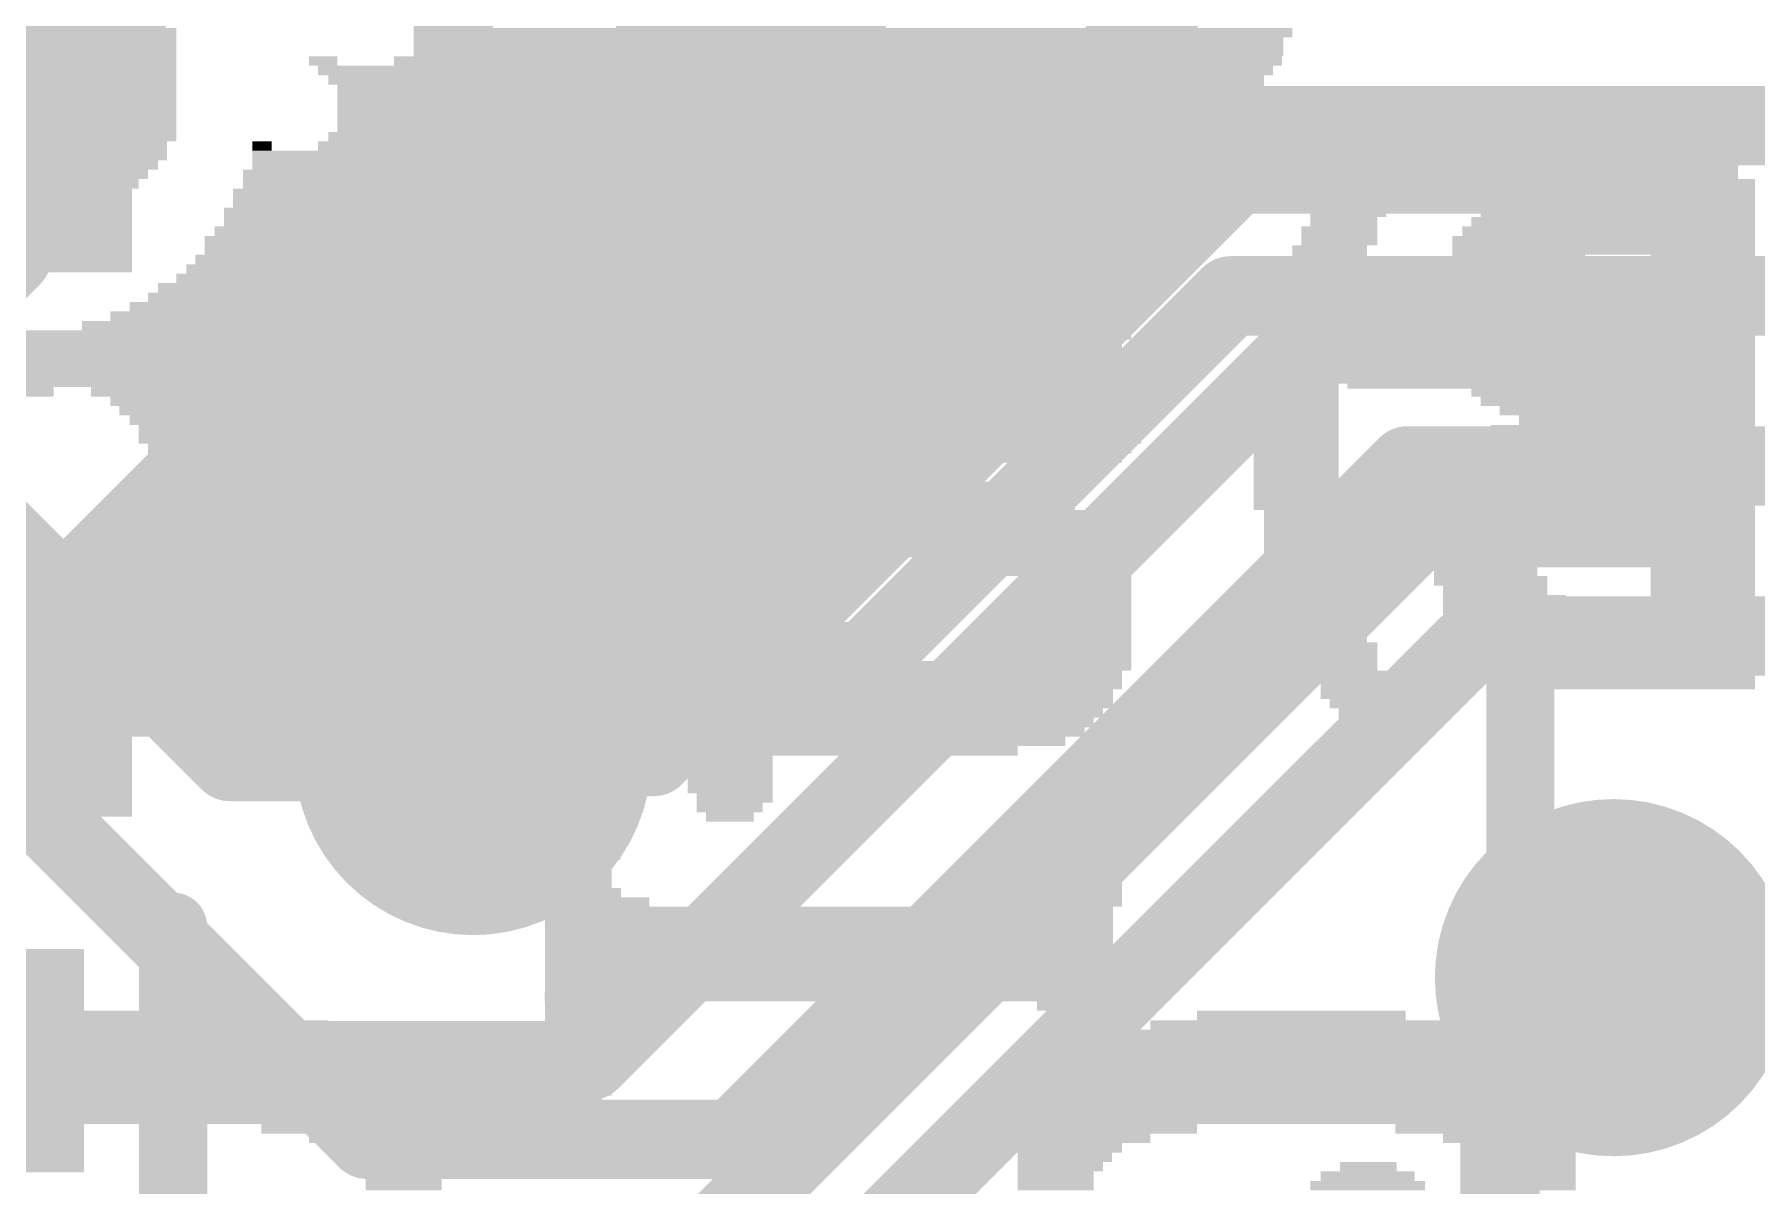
# Model space of a CAD drawing. Extents: x -0.1 to 35.6, y -0.1 to 17.9.
# Drawn here: x 13.683 to 17.54, y 5.122 to 7.701 of the extents above; entities that cross this region are included whole.
import ezdxf

# ---------------------------------------------------------------- set-up
doc = ezdxf.new("R2010")
doc.units = 0
for name, color, linetype in [('1', 12, 'CONTINUOUS'), ('16', 5, 'CONTINUOUS'), ('18', 110, 'CONTINUOUS'), ('200', 40, 'CONTINUOUS'), ('201', 6, 'CONTINUOUS'), ('21', 40, 'CONTINUOUS')]:
    doc.layers.add(name, color=color, linetype=linetype)

# ---------------------------------------------------------------- blocks, each defined once
blk = doc.blocks.new('RECT')
blk.add_solid([(-0.5, -0.5), (0.5, -0.5), (-0.5, 0.5), (0.5, 0.5)])
blk = doc.blocks.new('ROUNDV')
at = {"const_width": 0.5}
blk.add_lwpolyline([(0, -0.25, 1), (0, 0.25, 1), (0, -0.25)], format="xyb", dxfattribs=at)

msp = doc.modelspace()

# ---------------------------------------------------------------- linework, layer by layer
at = {"layer": '1'}
for points, const_width in [([(14.6209, 8.255), (14.6209, 7.5302)], 0.1778), ([(14.2367, 8.1026), (13.6017, 7.4676)], 0.1778), ([(16.253, 7.8075), (15.4718, 7.0264)], 0.1778), ([(14.6209, 7.5302), (14.3932, 7.3025)], 0.1778), ([(13.6017, 7.4676), (13.6017, 7.2263)], 0.254), ([(17.0605, 7.4075), (17.0415, 7.3885)], 0.1778), ([(16.3747, 7.3885), (15.0695, 6.0833)], 0.1778), ([(17.0415, 7.3885), (16.3747, 7.3885)], 0.1778), ([(14.3932, 7.3025), (14.3932, 7.0907)], 0.1778), ([(13.6017, 7.2263), (13.2334, 6.858)], 0.254), ([(14.3932, 7.0907), (13.6017, 6.2992)], 0.1778), ([(16.5325, 7.0075), (14.9272, 5.4022)], 0.1778), ([(15.4718, 7.0264), (15.06, 7.0264)], 0.1778), ([(17.0605, 7.0075), (16.5325, 7.0075)], 0.1778), ([(16.7983, 6.6075), (14.593, 4.4022)], 0.1778), ([(16.7983, 6.6075), (17.0605, 6.6075)], 0.1778), ([(13.6017, 6.2992), (13.6017, 6.2484)], 0.1778), ([(15.0695, 6.0833), (14.6654, 6.0833)], 0.1778), ([(17.741, 5.588), (17.2193, 5.588)], 0.1778), ([(14.9272, 5.4022), (13.5437, 5.4022)], 0.1778)]:
    msp.add_lwpolyline(points, dxfattribs=dict(at, const_width=const_width))
for points, const_width in [([(14.6523, 7.4988, 1), (14.5895, 7.5617)], 0.0889), ([(13.6652, 7.4676, 1), (13.5382, 7.4676)], 0.127), ([(14.5765, 7.5302, 1), (14.6654, 7.5302)], 0.0889), ([(17.0919, 7.3761, 1), (17.0291, 7.4389)], 0.0889), ([(16.3747, 7.433, 1), (16.3747, 7.3441)], 0.0889), ([(16.4061, 7.3571, 1), (16.3433, 7.4199)], 0.0889), ([(17.0101, 7.4199, 1), (17.0729, 7.3571)], 0.0889), ([(17.0415, 7.3441, 1), (17.0415, 7.433)], 0.0889), ([(14.3618, 7.334, 1), (14.4246, 7.2711)], 0.0889), ([(14.4376, 7.3025, 1), (14.3488, 7.3025)], 0.0889), ([(13.6466, 7.1814, 1), (13.5568, 7.2712)], 0.127), ([(13.5382, 7.2263, 1), (13.6652, 7.2263)], 0.127), ([(14.4246, 7.0593, 1), (14.3618, 7.1221)], 0.0889), ([(14.3488, 7.0907, 1), (14.4376, 7.0907)], 0.0889), ([(15.06, 7.0708, 1), (15.06, 6.9819)], 0.0889), ([(15.4404, 7.0578, 1), (15.5033, 6.9949)], 0.0889), ([(15.4718, 6.9819, 1), (15.4718, 7.0708)], 0.0889), ([(16.5325, 7.052, 1), (16.5325, 6.963)], 0.0889), ([(16.5639, 6.9761, 1), (16.5011, 7.0389)], 0.0889), ([(17.0605, 6.963, 1), (17.0605, 7.052)], 0.0889), ([(16.7983, 6.652, 1), (16.7983, 6.563)], 0.0889), ([(16.8297, 6.5761, 1), (16.7669, 6.6389)], 0.0889), ([(17.0605, 6.563, 1), (17.0605, 6.652)], 0.0889), ([(13.6462, 6.2992, 1), (13.5573, 6.2992)], 0.0889), ([(13.5573, 6.2484, 1), (13.6462, 6.2484)], 0.0889), ([(14.6654, 6.1277, 1), (14.6654, 6.0388)], 0.0889), ([(15.0695, 6.0388, 1), (15.0695, 6.1277)], 0.0889), ([(15.038, 6.1147, 1), (15.1009, 6.0519)], 0.0889), ([(17.2193, 5.6325, 1), (17.2193, 5.5435)], 0.0889), ([(14.8958, 5.4336, 1), (14.9586, 5.3708)], 0.0889), ([(14.9272, 5.3578, 1), (14.9272, 5.4467)], 0.0889)]:
    msp.add_lwpolyline(points, format="xyb", dxfattribs=dict(at, const_width=const_width))
at = {"layer": '16', "const_width": 0.1778}
for points in [[(11.2109, 8.9822), (14.1208, 6.0722)], [(11.1098, 8.5444), (14.4282, 5.226)], [(16.1014, 7.4963), (15.6315, 7.0264)], [(18.7619, 7.4963), (16.1014, 7.4963)], [(15.5426, 6.2961), (16.3617, 7.1153)], [(16.3617, 7.1153), (18.6041, 7.1153)], [(15.06, 7.0264), (15.6315, 7.0264)], [(15.2494, 5.226), (16.7576, 6.7343)], [(16.7576, 6.7343), (18.4118, 6.7343)], [(16.9154, 6.3533), (14.9633, 4.4011)], [(18.1038, 6.3533), (16.9154, 6.3533)], [(14.6654, 6.0833), (14.8782, 6.2961)], [(14.8782, 6.2961), (15.5426, 6.2961)], [(14.6654, 6.0833), (14.6542, 6.0722)], [(14.1208, 6.0722), (14.6542, 6.0722)], [(16.9653, 5.334), (17.2193, 5.588)], [(16.9653, 4.2755), (16.9653, 5.334)], [(14.4282, 5.226), (15.2494, 5.226)]]:
    msp.add_lwpolyline(points, dxfattribs=at)
at = {"layer": '16', "const_width": 0.0889}
for points in [[(16.1014, 7.5407, 1), (16.1014, 7.4518)], [(16.1328, 7.4648, 1), (16.0699, 7.5277)], [(16.3617, 7.1597, 1), (16.3617, 7.0708)], [(16.3931, 7.0838, 1), (16.3303, 7.1467)], [(15.06, 7.0708, 1), (15.06, 6.9819)], [(15.6, 7.0578, 1), (15.6629, 6.9949)], [(15.6315, 6.9819, 1), (15.6315, 7.0708)], [(16.7576, 6.7787, 1), (16.7576, 6.6898)], [(16.789, 6.7028, 1), (16.7262, 6.7657)], [(16.9154, 6.3977, 1), (16.9154, 6.3088)], [(16.9468, 6.3218, 1), (16.884, 6.3847)], [(14.8782, 6.3406, 1), (14.8782, 6.2516)], [(14.9096, 6.2647, 1), (14.8467, 6.3275)], [(15.5111, 6.3275, 1), (15.574, 6.2647)], [(15.5426, 6.2516, 1), (15.5426, 6.3406)], [(14.6968, 6.0519, 1), (14.6339, 6.1147)], [(14.1208, 6.1166, 1), (14.1208, 6.0277)], [(14.0894, 6.0407, 1), (14.1523, 6.1036)], [(14.6228, 6.1036, 1), (14.6857, 6.0407)], [(14.6339, 6.1147, 1), (14.6968, 6.0519)], [(14.6542, 6.0277, 1), (14.6542, 6.1166)], [(17.2507, 5.5566, 1), (17.1878, 5.6194)], [(17.0097, 5.334, 1), (16.9208, 5.334)], [(16.9338, 5.3654, 1), (16.9967, 5.3026)], [(14.4282, 5.2705, 1), (14.4282, 5.1816)], [(14.3967, 5.1946, 1), (14.4596, 5.2575)], [(15.218, 5.2575, 1), (15.2808, 5.1946)], [(15.2494, 5.1816, 1), (15.2494, 5.2705)]]:
    msp.add_lwpolyline(points, format="xyb", dxfattribs=at)
at = {"layer": '21', "const_width": 0.1524}
for points in [[(17.0105, 6.3075), (17.0105, 5.7075)], [(13.9937, 4.1022), (13.9937, 5.7022)], [(17.0105, 5.7075), (17.6105, 5.7075)]]:
    msp.add_lwpolyline(points, dxfattribs=at)
at = {"layer": '21', "const_width": 0.0762}
for points in [[(17.0486, 6.3075, 1), (16.9724, 6.3075)], [(14.0318, 5.7022, 1), (13.9556, 5.7022)], [(17.0105, 5.7456, 1), (17.0105, 5.6694)], [(16.9724, 5.7075, 1), (17.0486, 5.7075)]]:
    msp.add_lwpolyline(points, format="xyb", dxfattribs=at)

# ---------------------------------------------------------------- block references
at = {"layer": '1'}
for p, xscale, yscale, rotation in [((13.6017, 7.4676), 0.6, 0.6, 180), ((17.0605, 7.4075), 0.875, 0.2, 180), ((17.0605, 7.0075), 0.875, 0.2, 180), ((17.0605, 6.6075), 0.875, 0.2, 180), ((13.5437, 5.4022), 0.5, 0.5, 90)]:
    msp.add_blockref('RECT', p, dxfattribs=dict(at, xscale=xscale, yscale=yscale, rotation=rotation))
at = {"layer": '1', "xscale": 0.6, "yscale": 0.6}
msp.add_blockref('RECT', (13.6017, 6.2484), dxfattribs=at)
at = {"layer": '18', "xscale": 0.8001, "yscale": 0.8001}
for p in [(15.2877, 7.9789), (15.2877, 7.9789), (15.06, 7.0264), (15.06, 7.0264), (14.6654, 6.0833), (14.6654, 6.0833), (17.2193, 5.588), (17.2193, 5.588)]:
    msp.add_blockref('ROUNDV', p, dxfattribs=at)
at = {"layer": '200'}
for p, xscale, yscale in [((15.2298, 7.7047), 0.1676, 0.0211), ((16.2992, 7.7047), 0.3607, 0.0211), ((15.2298, 7.6835), 0.1676, 0.0213), ((16.2992, 7.6835), 0.3607, 0.0213), ((15.2298, 7.6623), 0.1676, 0.0211), ((15.2298, 7.6412), 0.1676, 0.0211), ((16.2992, 7.6623), 0.3607, 0.0211), ((16.2877, 7.6412), 0.3378, 0.0211), ((15.2298, 7.62), 0.1676, 0.0213), ((15.2298, 7.5988), 0.1676, 0.0211), ((16.2877, 7.62), 0.3378, 0.0213), ((16.2776, 7.5988), 0.3175, 0.0211), ((15.24, 7.5777), 0.1473, 0.0211), ((15.24, 7.5565), 0.1067, 0.0213), ((15.8331, 7.5565), 0.1499, 0.0213), ((16.2763, 7.5777), 0.2743, 0.0211), ((16.2662, 7.5565), 0.254, 0.0213), ((15.8331, 7.5142), 0.3175, 0.0211), ((15.8217, 7.5353), 0.254, 0.0211), ((16.2776, 7.5353), 0.1905, 0.0211), ((16.2662, 7.5142), 0.127, 0.0211), ((15.3149, 7.4718), 0.4242, 0.0211), ((15.3137, 7.493), 0.381, 0.0213), ((15.8331, 7.4718), 0.4039, 0.0211), ((15.8331, 7.493), 0.3581, 0.0213), ((15.3251, 7.4507), 0.4445, 0.0211), ((15.8331, 7.4507), 0.4445, 0.0211), ((15.3251, 7.4295), 0.4445, 0.0213), ((15.3251, 7.4083), 0.4445, 0.0211), ((15.8445, 7.4083), 0.508, 0.0211), ((15.8433, 7.4295), 0.4648, 0.0213), ((15.3251, 7.3872), 0.4445, 0.0211), ((15.3251, 7.366), 0.4039, 0.0213), ((15.8433, 7.366), 0.5512, 0.0213), ((15.8445, 7.3872), 0.508, 0.0211), ((15.3137, 7.3448), 0.381, 0.0211), ((15.2616, 7.3237), 0.2311, 0.0211), ((15.6845, 7.3448), 0.2337, 0.0211), ((15.6629, 7.3237), 0.1905, 0.0211), ((16.002, 7.3448), 0.2337, 0.0211), ((16.0236, 7.3237), 0.1905, 0.0211), ((15.2298, 7.2813), 0.2134, 0.0211), ((15.2413, 7.3025), 0.1905, 0.0213), ((15.6426, 7.2813), 0.1905, 0.0211), ((15.6528, 7.3025), 0.2108, 0.0213), ((16.0439, 7.3025), 0.1905, 0.0213), ((16.0439, 7.2813), 0.1905, 0.0211), ((15.2184, 7.2602), 0.1905, 0.0211), ((15.6426, 7.2602), 0.1905, 0.0211), ((16.0553, 7.2602), 0.1676, 0.0211), ((15.2083, 7.239), 0.1702, 0.0213), ((15.2083, 7.2178), 0.1702, 0.0211), ((15.6426, 7.239), 0.1905, 0.0213), ((15.6324, 7.2178), 0.1702, 0.0211), ((16.0553, 7.239), 0.1676, 0.0213), ((16.0553, 7.2178), 0.1676, 0.0211), ((15.2083, 7.1967), 0.1702, 0.0211), ((15.2083, 7.1755), 0.1702, 0.0213), ((15.6223, 7.1755), 0.1905, 0.0213), ((15.6324, 7.1967), 0.1702, 0.0211), ((16.0553, 7.1967), 0.1676, 0.0211), ((16.0553, 7.1755), 0.1676, 0.0213), ((15.2083, 7.1543), 0.1702, 0.0211), ((15.2083, 7.1332), 0.1702, 0.0211), ((15.6223, 7.1543), 0.1905, 0.0211), ((15.6223, 7.1332), 0.1905, 0.0211), ((16.0553, 7.1543), 0.1676, 0.0211), ((16.0553, 7.1332), 0.1676, 0.0211), ((15.2083, 7.112), 0.1702, 0.0213), ((15.2083, 7.0908), 0.1702, 0.0211), ((15.6223, 7.112), 0.1905, 0.0213), ((15.6223, 7.0908), 0.1905, 0.0211), ((16.0553, 7.112), 0.1676, 0.0213), ((16.0553, 7.0908), 0.1676, 0.0211), ((15.2083, 7.0697), 0.1702, 0.0211), ((15.2184, 7.0485), 0.1905, 0.0213), ((15.5994, 7.0697), 0.1905, 0.0211), ((15.5994, 7.0485), 0.1905, 0.0213), ((16.0439, 7.0485), 0.1905, 0.0213), ((16.0553, 7.0697), 0.1676, 0.0211), ((15.2184, 7.0273), 0.1905, 0.0211), ((15.5893, 7.0273), 0.2108, 0.0211), ((16.0439, 7.0273), 0.1905, 0.0211), ((15.2298, 7.0062), 0.2134, 0.0211), ((15.2616, 6.985), 0.2311, 0.0213), ((15.5575, 6.985), 0.2337, 0.0213), ((15.5893, 7.0062), 0.2108, 0.0211), ((16.0236, 6.985), 0.1905, 0.0213), ((16.0338, 7.0062), 0.1702, 0.0211), ((15.4102, 6.9638), 0.5283, 0.0211), ((15.4203, 6.9427), 0.508, 0.0211), ((15.9918, 6.9427), 0.2134, 0.0211), ((16.0033, 6.9638), 0.1905, 0.0211), ((15.4102, 6.9215), 0.4877, 0.0213), ((15.4203, 6.9003), 0.4674, 0.0211), ((15.9169, 6.9003), 0.4445, 0.0211), ((15.9703, 6.9215), 0.2972, 0.0213), ((15.4203, 6.8792), 0.4216, 0.0211), ((15.4203, 6.858), 0.4216, 0.0213), ((15.9182, 6.858), 0.4877, 0.0213), ((15.9283, 6.8792), 0.4674, 0.0211), ((15.4203, 6.8368), 0.381, 0.0211), ((15.9182, 6.8368), 0.4877, 0.0211), ((15.4318, 6.8157), 0.3175, 0.0211), ((15.4305, 6.7945), 0.2337, 0.0213), ((15.9182, 6.8157), 0.4877, 0.0211), ((15.9283, 6.7945), 0.4674, 0.0213), ((15.4305, 6.7733), 0.1067, 0.0211), ((15.9169, 6.7733), 0.4445, 0.0211), ((15.8013, 6.7522), 0.1676, 0.0211), ((16.0452, 6.7522), 0.1473, 0.0211), ((15.8013, 6.6675), 0.2946, 0.0213), ((15.7582, 6.6887), 0.127, 0.0211), ((15.8229, 6.6252), 0.4242, 0.0211), ((15.8217, 6.6463), 0.381, 0.0211), ((15.8331, 6.604), 0.4445, 0.0213), ((15.24, 6.5617), 0.1473, 0.0211), ((15.24, 6.5828), 0.1067, 0.0211), ((15.8433, 6.5828), 0.4648, 0.0211), ((15.8648, 6.5617), 0.4674, 0.0211), ((15.2413, 6.5193), 0.1905, 0.0211), ((15.2514, 6.5405), 0.1702, 0.0213), ((15.875, 6.5405), 0.4877, 0.0213), ((15.8864, 6.5193), 0.4648, 0.0211), ((15.2413, 6.4982), 0.1905, 0.0211), ((15.2413, 6.477), 0.1905, 0.0213), ((15.9182, 6.4982), 0.4013, 0.0211), ((16.0338, 6.477), 0.2108, 0.0213), ((15.2413, 6.4558), 0.1905, 0.0211), ((15.2413, 6.4347), 0.1905, 0.0211), ((16.0439, 6.4558), 0.1905, 0.0211), ((16.0553, 6.4347), 0.1676, 0.0211), ((15.2413, 6.4135), 0.1905, 0.0213), ((15.2413, 6.3923), 0.1905, 0.0211), ((16.0553, 6.4135), 0.1676, 0.0213), ((16.0553, 6.3923), 0.1676, 0.0211), ((15.2413, 6.3712), 0.1905, 0.0211), ((16.0553, 6.3712), 0.1676, 0.0211), ((15.2413, 6.35), 0.1905, 0.0213), ((15.2413, 6.3288), 0.1905, 0.0211), ((16.0439, 6.35), 0.1905, 0.0213), ((16.0439, 6.3288), 0.1905, 0.0211), ((15.5258, 6.2865), 1.2268, 0.0213), ((15.2413, 6.3077), 0.1905, 0.0211), ((16.0236, 6.3077), 0.2311, 0.0211), ((15.494, 6.2653), 1.2497, 0.0211), ((15.494, 6.2442), 1.2497, 0.0211), ((15.4737, 6.223), 1.2497, 0.0213), ((15.4737, 6.2018), 1.2497, 0.0211), ((15.4623, 6.1807), 1.2268, 0.0211), ((15.4521, 6.1595), 1.2065, 0.0213), ((15.4521, 6.1383), 1.1659, 0.0211), ((15.4419, 6.1172), 1.0998, 0.0211), ((15.4089, 6.096), 0.9525, 0.0213), ((15.2413, 6.0748), 0.1905, 0.0211), ((15.2413, 6.0537), 0.1905, 0.0211), ((15.2413, 6.0325), 0.1905, 0.0213), ((15.2413, 6.0113), 0.1905, 0.0211), ((14.9009, 5.969), 0.1499, 0.0213), ((14.9009, 5.9902), 0.1041, 0.0211), ((15.2514, 5.9902), 0.1702, 0.0211), ((15.24, 5.969), 0.1473, 0.0213), ((16.035, 5.969), 0.127, 0.0213), ((16.0338, 5.9902), 0.0838, 0.0211), ((14.9009, 5.9478), 0.1499, 0.0211), ((15.24, 5.9478), 0.1067, 0.0211), ((16.0338, 5.9478), 0.1702, 0.0211), ((14.9009, 5.9267), 0.1905, 0.0211), ((14.9009, 5.9055), 0.1905, 0.0213), ((16.0338, 5.9267), 0.1702, 0.0211), ((16.0338, 5.9055), 0.1702, 0.0213), ((14.9009, 5.8843), 0.1905, 0.0211), ((14.9009, 5.8632), 0.1905, 0.0211), ((16.0338, 5.8843), 0.1702, 0.0211), ((16.0338, 5.8632), 0.1702, 0.0211), ((14.8908, 5.842), 0.1702, 0.0213), ((14.9009, 5.8208), 0.1499, 0.0211), ((16.0338, 5.842), 0.1702, 0.0213), ((16.0338, 5.8208), 0.1702, 0.0211), ((14.9009, 5.7997), 0.1499, 0.0211), ((14.9111, 5.7785), 0.1702, 0.0213), ((16.0236, 5.7785), 0.1905, 0.0213), ((16.0338, 5.7997), 0.1702, 0.0211), ((14.9428, 5.7573), 0.2337, 0.0211), ((15.4623, 5.7362), 1.2725, 0.0211), ((15.9918, 5.7573), 0.254, 0.0211), ((15.4623, 5.715), 1.2725, 0.0213), ((15.4623, 5.6938), 1.2725, 0.0211), ((15.4623, 5.6727), 1.2725, 0.0211), ((15.4623, 5.6515), 1.2725, 0.0213), ((15.4623, 5.6303), 1.2725, 0.0211), ((15.4623, 5.6092), 1.2725, 0.0211), ((15.4623, 5.588), 1.2725, 0.0213), ((15.4724, 5.5457), 1.2929, 0.0211), ((15.4623, 5.5668), 1.2725, 0.0211), ((14.9225, 5.5245), 0.193, 0.0213), ((16.0236, 5.5245), 0.1905, 0.0213), ((14.9111, 5.5033), 0.1702, 0.0211), ((14.9009, 5.4822), 0.1499, 0.0211), ((16.0338, 5.5033), 0.1702, 0.0211), ((16.0338, 5.4822), 0.1702, 0.0211), ((14.8908, 5.4398), 0.1702, 0.0211), ((14.9009, 5.461), 0.1499, 0.0213), ((16.0338, 5.461), 0.1702, 0.0213), ((16.0338, 5.4398), 0.1702, 0.0211), ((14.9009, 5.4187), 0.1905, 0.0211), ((14.9009, 5.3975), 0.1905, 0.0213), ((16.0338, 5.4187), 0.1702, 0.0211), ((16.0338, 5.3975), 0.1702, 0.0213), ((14.9009, 5.3763), 0.1905, 0.0211), ((14.9111, 5.3552), 0.1702, 0.0211), ((16.0338, 5.3763), 0.1702, 0.0211), ((16.0338, 5.3552), 0.1702, 0.0211), ((14.9009, 5.334), 0.1499, 0.0213), ((14.9009, 5.3128), 0.1041, 0.0211), ((16.0338, 5.334), 0.1702, 0.0213), ((16.035, 5.3128), 0.127, 0.0211), ((16.67, 5.1647), 0.127, 0.0211), ((16.6687, 5.1223), 0.2565, 0.0211), ((16.6687, 5.1435), 0.2108, 0.0213)]:
    msp.add_blockref('RECT', p, dxfattribs=dict(at, xscale=xscale, yscale=yscale))
at = {"layer": '201', "rotation": 180}
for p, xscale, yscale in [((13.9484, 7.7047), 0.1041, 0.0211), ((15.5575, 7.7047), 1.8847, 0.0211), ((13.9484, 7.6835), 0.1041, 0.0213), ((15.5359, 7.6835), 1.8821, 0.0213), ((13.9268, 7.6412), 0.1473, 0.0211), ((13.937, 7.6623), 0.127, 0.0211), ((14.3294, 7.6412), 0.0635, 0.0211), ((15.4826, 7.6412), 1.9888, 0.0211), ((15.5143, 7.6623), 1.9253, 0.0211), ((13.9167, 7.62), 0.1676, 0.0213), ((13.9167, 7.5988), 0.1676, 0.0211), ((15.3873, 7.62), 2.1387, 0.0213), ((15.3886, 7.5988), 2.0955, 0.0211), ((13.8951, 7.5565), 0.2108, 0.0213), ((13.9052, 7.5777), 0.1905, 0.0211), ((15.3988, 7.5777), 2.0752, 0.0211), ((15.3873, 7.5565), 2.0523, 0.0213), ((13.8849, 7.5353), 0.2311, 0.0211), ((13.8849, 7.5142), 0.2311, 0.0211), ((15.3873, 7.5353), 2.0523, 0.0211), ((15.3772, 7.5142), 2.032, 0.0211), ((13.8633, 7.4718), 0.2743, 0.0211), ((13.8735, 7.493), 0.254, 0.0213), ((15.3568, 7.4718), 2.032, 0.0211), ((15.3772, 7.493), 2.032, 0.0213), ((13.8532, 7.4507), 0.254, 0.0211), ((14.1923, 7.4507), 0.0432, 0.0211), ((15.3454, 7.4507), 2.0549, 0.0211), ((13.843, 7.4295), 0.2743, 0.0213), ((13.8328, 7.4083), 0.254, 0.0211), ((15.2603, 7.4295), 2.1793, 0.0213), ((15.2502, 7.4083), 2.159, 0.0211), ((16.6891, 7.4083), 0.1702, 0.0211), ((13.8214, 7.3872), 0.2311, 0.0211), ((13.8113, 7.366), 0.2108, 0.0213), ((15.24, 7.3872), 2.1793, 0.0211), ((15.2298, 7.366), 2.159, 0.0213), ((16.6573, 7.366), 0.1473, 0.0213), ((16.6789, 7.3872), 0.1499, 0.0211), ((17.2923, 7.366), 0.4877, 0.0213), ((13.8011, 7.3448), 0.1905, 0.0211), ((13.7998, 7.3237), 0.1473, 0.0211), ((15.207, 7.3448), 2.159, 0.0211), ((15.207, 7.3237), 2.159, 0.0211), ((16.637, 7.3237), 0.1473, 0.0211), ((16.6472, 7.3448), 0.1676, 0.0211), ((17.2402, 7.3237), 0.5918, 0.0211), ((17.2606, 7.3448), 0.5512, 0.0211), ((13.7897, 7.3025), 0.0864, 0.0213), ((15.1867, 7.3025), 2.159, 0.0213), ((15.1765, 7.2813), 2.1387, 0.0211), ((16.6154, 7.2813), 0.1499, 0.0211), ((16.6256, 7.3025), 0.1702, 0.0213), ((17.2187, 7.2813), 0.635, 0.0211), ((17.2288, 7.3025), 0.6147, 0.0213), ((15.1663, 7.2602), 2.159, 0.0211), ((16.6053, 7.2602), 0.1702, 0.0211), ((17.2085, 7.2602), 0.6553, 0.0211), ((15.1435, 7.239), 2.159, 0.0213), ((15.1333, 7.2178), 2.1387, 0.0211), ((16.5837, 7.2178), 0.1676, 0.0211), ((16.6053, 7.239), 0.1702, 0.0213), ((17.1971, 7.239), 0.6782, 0.0213), ((17.1971, 7.2178), 0.6782, 0.0211), ((15.1028, 7.1755), 2.159, 0.0213), ((15.113, 7.1967), 2.1387, 0.0211), ((16.5837, 7.1967), 0.1676, 0.0211), ((16.5837, 7.1755), 0.1676, 0.0213), ((16.9748, 7.1755), 0.2743, 0.0213), ((17.0066, 7.1967), 0.2972, 0.0211), ((17.4193, 7.1967), 0.2337, 0.0211), ((17.4193, 7.1755), 0.2337, 0.0213), ((15.0495, 7.1332), 2.1793, 0.0211), ((15.08, 7.1543), 2.159, 0.0211), ((16.5621, 7.1543), 0.1702, 0.0211), ((16.5621, 7.1332), 0.1702, 0.0211), ((16.9647, 7.1543), 0.254, 0.0211), ((16.9647, 7.1332), 0.254, 0.0211), ((17.4193, 7.1543), 0.2337, 0.0211), ((17.4193, 7.1332), 0.2337, 0.0211), ((14.9962, 7.0908), 2.1996, 0.0211), ((15.0279, 7.112), 2.1819, 0.0213), ((16.5418, 7.0908), 0.1702, 0.0211), ((16.5621, 7.112), 0.1702, 0.0213), ((16.9545, 7.112), 0.2337, 0.0213), ((16.9545, 7.0908), 0.2337, 0.0211), ((17.4193, 7.112), 0.2337, 0.0213), ((17.4193, 7.0908), 0.2337, 0.0211), ((14.9327, 7.0485), 2.286, 0.0213), ((14.9644, 7.0697), 2.2225, 0.0211), ((16.5418, 7.0697), 0.1702, 0.0211), ((16.5418, 7.0485), 0.1702, 0.0213), ((16.9545, 7.0697), 0.2337, 0.0211), ((16.9545, 7.0485), 0.2337, 0.0213), ((17.4193, 7.0697), 0.2337, 0.0211), ((17.4193, 7.0485), 0.2337, 0.0213), ((14.6469, 7.0273), 2.8169, 0.0211), ((16.5316, 7.0273), 0.1905, 0.0211), ((16.9545, 7.0273), 0.2337, 0.0211), ((17.4193, 7.0273), 0.2337, 0.0211), ((14.6355, 7.0062), 2.794, 0.0211), ((14.6253, 6.985), 2.7737, 0.0213), ((16.5316, 7.0062), 0.1905, 0.0211), ((16.5316, 6.985), 0.1905, 0.0213), ((16.9545, 7.0062), 0.2337, 0.0211), ((16.9748, 6.985), 0.2337, 0.0213), ((17.4193, 7.0062), 0.2337, 0.0211), ((17.4193, 6.985), 0.2337, 0.0213), ((14.6266, 6.9638), 2.7305, 0.0211), ((14.6152, 6.9427), 2.7076, 0.0211), ((16.5202, 6.9638), 0.1676, 0.0211), ((16.5202, 6.9427), 0.1676, 0.0211), ((16.9748, 6.9638), 0.2337, 0.0211), ((16.9964, 6.9427), 0.2311, 0.0211), ((17.4193, 6.9638), 0.2337, 0.0211), ((17.4193, 6.9427), 0.2337, 0.0211), ((14.605, 6.9215), 2.6873, 0.0213), ((13.5039, 6.9003), 0.4445, 0.0211), ((14.8692, 6.9003), 2.1184, 0.0211), ((16.5087, 6.9215), 0.1905, 0.0213), ((16.5087, 6.9003), 0.1905, 0.0211), ((17.018, 6.9215), 0.2743, 0.0213), ((17.2187, 6.9003), 0.635, 0.0211), ((17.4193, 6.9215), 0.2337, 0.0213), ((14.8793, 6.8792), 2.0523, 0.0211), ((14.8793, 6.858), 2.0117, 0.0213), ((16.5087, 6.8792), 0.1905, 0.0211), ((16.5087, 6.858), 0.1905, 0.0213), ((17.2288, 6.8792), 0.6147, 0.0211), ((17.2504, 6.858), 0.5715, 0.0213), ((14.8806, 6.8368), 1.9685, 0.0211), ((16.5087, 6.8368), 0.1905, 0.0211), ((17.272, 6.8368), 0.5283, 0.0211), ((14.8806, 6.8157), 1.9279, 0.0211), ((14.859, 6.7945), 1.8847, 0.0213), ((16.5087, 6.8157), 0.1905, 0.0211), ((16.5087, 6.7945), 0.1905, 0.0213), ((17.2288, 6.7945), 0.6147, 0.0213), ((17.2402, 6.8157), 0.5918, 0.0211), ((14.8577, 6.7733), 1.8415, 0.0211), ((14.8476, 6.7522), 1.8212, 0.0211), ((16.5087, 6.7733), 0.1905, 0.0211), ((16.5087, 6.7522), 0.1905, 0.0211), ((17.1971, 6.7522), 0.6782, 0.0211), ((17.2085, 6.7733), 0.6553, 0.0211), ((14.8374, 6.731), 1.8009, 0.0213), ((14.826, 6.7098), 1.778, 0.0211), ((16.5087, 6.731), 0.1905, 0.0213), ((16.5087, 6.7098), 0.1905, 0.0211), ((16.9647, 6.7098), 0.254, 0.0211), ((16.9964, 6.731), 0.2769, 0.0213), ((17.4193, 6.731), 0.2337, 0.0213), ((17.4193, 6.7098), 0.2337, 0.0211), ((14.7942, 6.6675), 1.7145, 0.0213), ((14.8057, 6.6887), 1.7374, 0.0211), ((16.5087, 6.6887), 0.1905, 0.0211), ((16.5087, 6.6675), 0.1905, 0.0213), ((16.9545, 6.6887), 0.2337, 0.0211), ((16.9545, 6.6675), 0.2337, 0.0213), ((17.4193, 6.6887), 0.2337, 0.0211), ((17.4193, 6.6675), 0.2337, 0.0213), ((14.7523, 6.6252), 1.6713, 0.0211), ((14.7841, 6.6463), 1.6942, 0.0211), ((16.5087, 6.6463), 0.1905, 0.0211), ((16.5202, 6.6252), 0.1676, 0.0211), ((16.9329, 6.6463), 0.2311, 0.0211), ((16.9329, 6.6252), 0.2311, 0.0211), ((17.4193, 6.6463), 0.2337, 0.0211), ((17.4193, 6.6252), 0.2337, 0.0211), ((14.7422, 6.604), 1.651, 0.0213), ((16.5202, 6.604), 0.1676, 0.0213), ((16.9329, 6.604), 0.2311, 0.0213), ((17.4193, 6.604), 0.2337, 0.0213), ((14.7104, 6.5828), 1.6281, 0.0211), ((14.7003, 6.5617), 1.6078, 0.0211), ((16.5316, 6.5828), 0.1905, 0.0211), ((16.5316, 6.5617), 0.1905, 0.0211), ((16.9329, 6.5828), 0.2311, 0.0211), ((16.9329, 6.5617), 0.2311, 0.0211), ((17.4193, 6.5828), 0.2337, 0.0211), ((17.4193, 6.5617), 0.2337, 0.0211), ((14.6469, 6.5193), 1.5875, 0.0211), ((14.6672, 6.5405), 1.5875, 0.0213), ((16.5316, 6.5405), 0.1905, 0.0213), ((16.5418, 6.5193), 0.1702, 0.0211), ((16.9329, 6.5405), 0.2311, 0.0213), ((16.9329, 6.5193), 0.2311, 0.0211), ((17.4193, 6.5405), 0.2337, 0.0213), ((17.4193, 6.5193), 0.2337, 0.0211), ((14.5948, 6.477), 1.524, 0.0213), ((14.6253, 6.4982), 1.5443, 0.0211), ((16.5418, 6.4982), 0.1702, 0.0211), ((16.5418, 6.477), 0.1702, 0.0213), ((16.9443, 6.477), 0.254, 0.0213), ((16.9329, 6.4982), 0.2311, 0.0211), ((17.4193, 6.4982), 0.2337, 0.0211), ((17.4193, 6.477), 0.2337, 0.0213), ((14.5199, 6.4347), 1.5011, 0.0211), ((14.5618, 6.4558), 1.5037, 0.0211), ((16.5519, 6.4558), 0.1905, 0.0211), ((16.5621, 6.4347), 0.1702, 0.0211), ((16.9545, 6.4558), 0.2337, 0.0211), ((16.9748, 6.4347), 0.2743, 0.0211), ((17.4193, 6.4558), 0.2337, 0.0211), ((17.4193, 6.4347), 0.2337, 0.0211), ((14.4564, 6.3923), 1.5011, 0.0211), ((14.4983, 6.4135), 1.5037, 0.0213), ((16.5621, 6.4135), 0.1702, 0.0213), ((16.5837, 6.3923), 0.1676, 0.0211), ((16.9964, 6.4135), 0.3175, 0.0213), ((17.1971, 6.3923), 0.6782, 0.0211), ((17.4193, 6.4135), 0.2337, 0.0213), ((14.4031, 6.3712), 1.4808, 0.0211), ((16.5837, 6.3712), 0.1676, 0.0211), ((17.1971, 6.3712), 0.6782, 0.0211), ((14.0018, 6.3288), 2.1158, 0.0211), ((14.3612, 6.35), 1.4834, 0.0213), ((16.5837, 6.35), 0.1676, 0.0213), ((16.6053, 6.3288), 0.1702, 0.0211), ((17.2085, 6.35), 0.6553, 0.0213), ((17.2187, 6.3288), 0.635, 0.0211), ((13.9903, 6.3077), 2.0117, 0.0211), ((14.0005, 6.2865), 1.905, 0.0213), ((16.6053, 6.3077), 0.1702, 0.0211), ((16.6154, 6.2865), 0.1499, 0.0213), ((17.2288, 6.3077), 0.6147, 0.0211), ((17.2402, 6.2865), 0.5918, 0.0213), ((14.0005, 6.2653), 1.778, 0.0211), ((14.0005, 6.2442), 1.651, 0.0211), ((16.6256, 6.2653), 0.1702, 0.0211), ((16.637, 6.2442), 0.1473, 0.0211), ((17.2606, 6.2653), 0.5512, 0.0211), ((17.2923, 6.2442), 0.4877, 0.0211), ((13.9903, 6.223), 1.5037, 0.0213), ((14.0018, 6.2018), 1.3538, 0.0211), ((16.6472, 6.223), 0.1676, 0.0213), ((16.6573, 6.2018), 0.1473, 0.0211), ((14.0005, 6.1807), 1.143, 0.0211), ((16.6789, 6.1807), 0.1499, 0.0211), ((14.0018, 6.1595), 0.9322, 0.0213), ((14.0005, 6.1383), 0.635, 0.0211), ((16.6891, 6.1595), 0.1702, 0.0213), ((13.9916, 5.4822), 0.6985, 0.0211), ((13.9802, 5.5033), 0.4674, 0.0211), ((16.5316, 5.4822), 0.6985, 0.0211), ((16.5202, 5.5033), 0.4674, 0.0211), ((13.9903, 5.4398), 0.9093, 0.0211), ((13.9916, 5.461), 0.8255, 0.0213), ((16.5303, 5.4398), 0.9093, 0.0211), ((16.5316, 5.461), 0.8255, 0.0213), ((13.9903, 5.3975), 1.0363, 0.0213), ((13.9903, 5.4187), 0.9957, 0.0211), ((16.5303, 5.3975), 1.0363, 0.0213), ((16.5303, 5.4187), 0.9957, 0.0211), ((13.9903, 5.3552), 1.1227, 0.0211), ((13.9916, 5.3763), 1.0795, 0.0211), ((16.5303, 5.3552), 1.1227, 0.0211), ((16.5316, 5.3763), 1.0795, 0.0211), ((13.9802, 5.3128), 1.1836, 0.0211), ((13.9802, 5.334), 1.143, 0.0213), ((16.5202, 5.3128), 1.1836, 0.0211), ((16.5202, 5.334), 1.143, 0.0213), ((13.9802, 5.2917), 1.1836, 0.0211), ((16.5202, 5.2917), 1.1836, 0.0211), ((13.9687, 5.2705), 1.2065, 0.0213), ((13.556, 5.2493), 0.381, 0.0211), ((14.3929, 5.2493), 0.4039, 0.0211), ((16.5087, 5.2705), 1.2065, 0.0213), ((16.096, 5.2493), 0.381, 0.0211), ((16.9329, 5.2493), 0.4039, 0.0211), ((14.4463, 5.2282), 0.2972, 0.0211), ((14.478, 5.207), 0.2337, 0.0213), ((16.002, 5.207), 0.2337, 0.0213), ((16.0439, 5.2282), 0.2769, 0.0211), ((16.9863, 5.2282), 0.2972, 0.0211), ((17.018, 5.207), 0.2337, 0.0213), ((14.4882, 5.1858), 0.2134, 0.0211), ((14.4996, 5.1647), 0.1905, 0.0211), ((15.9804, 5.1647), 0.1905, 0.0211), ((15.9906, 5.1858), 0.2108, 0.0211), ((17.0282, 5.1858), 0.2134, 0.0211), ((17.0396, 5.1647), 0.1905, 0.0211), ((14.5098, 5.1435), 0.1702, 0.0213), ((14.5098, 5.1223), 0.1702, 0.0211), ((15.9703, 5.1435), 0.1702, 0.0213), ((15.9703, 5.1223), 0.1702, 0.0211), ((17.0497, 5.1435), 0.1702, 0.0213), ((17.0497, 5.1223), 0.1702, 0.0211)]:
    msp.add_blockref('RECT', p, dxfattribs=dict(at, xscale=xscale, yscale=yscale))

doc.saveas('drawing.dxf')
